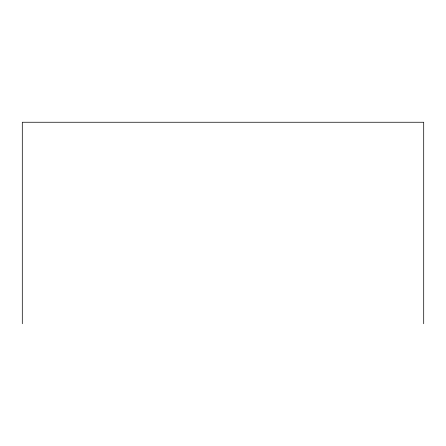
<?xml version="1.0" encoding="UTF-8"?>
<svg xmlns="http://www.w3.org/2000/svg" width="446" height="446" viewBox="0 0 446 446"><rect width="100%" height="100%" fill="white"/><g stroke="black" fill="none" stroke-linecap="round" stroke-linejoin="round"><path stroke-width="0.67" d="M423.7 323.746L423.7 122.254L22.3 122.254L22.3 323.746"/></g></svg>
